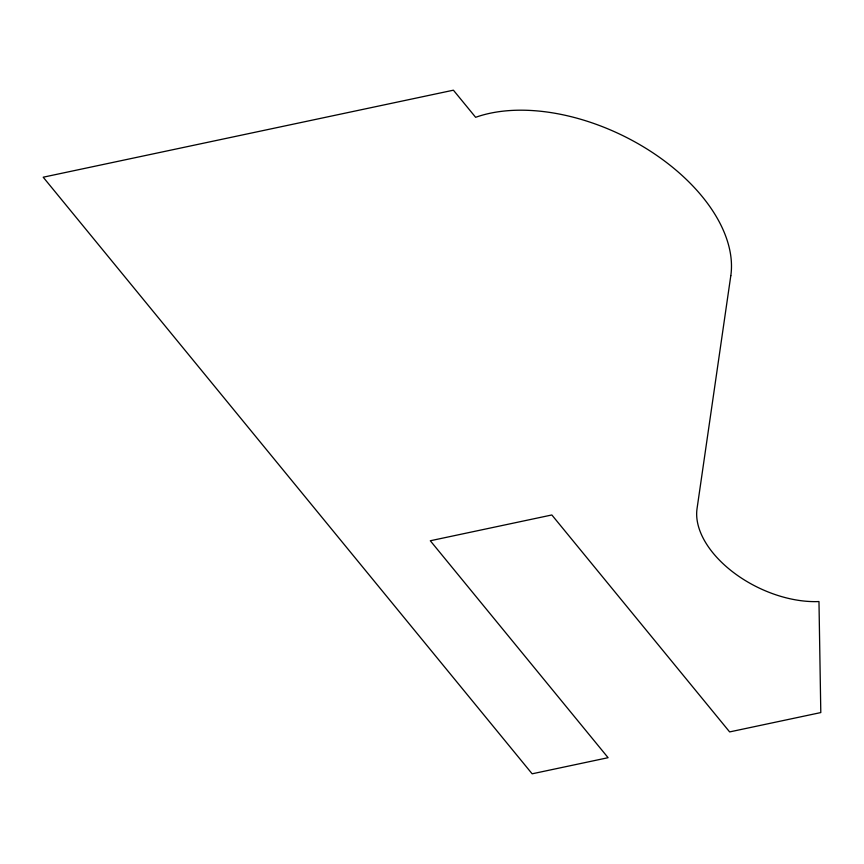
<?xml version="1.0" encoding="UTF-8"?>
<svg xmlns="http://www.w3.org/2000/svg" width="864" height="864" viewBox="0 0 864 864"><rect width="100%" height="100%" fill="white"/><g stroke="black" fill="none" stroke-linecap="round" stroke-linejoin="round"><path stroke-width="1.3" d="M730.804 275.713L697.043 508.637A91.012 54.518 25.9 0 0 733.223 572.281A91.012 54.518 25.9 0 0 818.975 601.549L820.8 712.573L729.637 731.916L551.848 514.966L430.304 540.756L608.094 757.696L532.138 773.809L43.2 177.206L453.406 90.191L475.632 117.31A161.989 97.038 25.9 0 1 646.391 148.64A161.989 97.038 25.9 0 1 730.804 275.713"/></g></svg>
